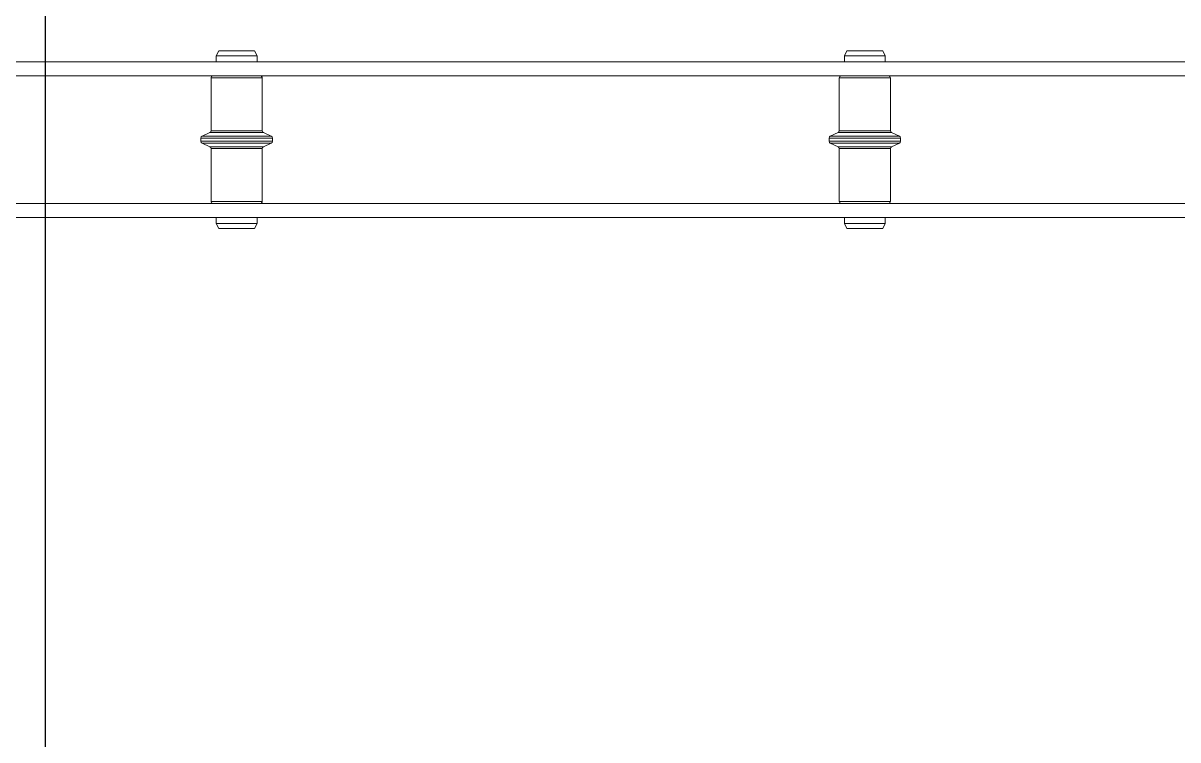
# Model space of a CAD drawing. Header units: feet. Extents: x -21 to 5170, y -254 to 1413.
# Drawn here: x 1831.92 to 1841.07, y 52.16 to 57.84 of the extents above; entities that cross this region are included whole.
import ezdxf

# ---------------------------------------------------------------- set-up
doc = ezdxf.new("R2010")
doc.units = ezdxf.units.FT
doc.header["$MEASUREMENT"] = 0
doc.layers.add('ATI CENTER SUPPORT', color=7, linetype='Continuous')
doc.layers.add('G-NPLT', color=67, linetype='Continuous', plot=False)

msp = doc.modelspace()

# ---------------------------------------------------------------- linework, layer by layer
at = {"layer": 'ATI CENTER SUPPORT', "color": 8, "linetype": 'Continuous', "lineweight": 15}
for p, q in [((1833.46969, 57.62453), (1833.44913, 57.58442)), ((1833.44913, 57.58442), (1833.44913, 57.53662)), ((1833.44913, 57.58442), (1833.77307, 57.58442)), ((1833.46969, 57.62453), (1833.75251, 57.62453)), ((1833.77307, 57.58442), (1833.75251, 57.62453)), ((1833.77307, 57.53662), (1833.77307, 57.58442)), ((1838.44619, 57.62456), (1838.42563, 57.58445)), ((1838.42563, 57.58445), (1838.42563, 57.53665)), ((1838.42563, 57.58445), (1838.74957, 57.58445)), ((1838.44619, 57.62456), (1838.729, 57.62456)), ((1838.74957, 57.58445), (1838.729, 57.62456)), ((1838.74957, 57.53665), (1838.74957, 57.58445)), ((1845.90629, 57.5367), (1825.49583, 57.53658)), ((1845.90629, 57.42534), (1825.49583, 57.42522)), ((1833.40864, 57.40984), (1833.40864, 56.98987)), ((1833.81357, 57.40984), (1833.40864, 57.40984)), ((1833.81357, 56.98988), (1833.81357, 57.40984)), ((1838.38513, 57.40987), (1838.38514, 56.9899)), ((1838.79006, 57.40987), (1838.38513, 57.40987)), ((1838.79006, 56.9899), (1838.79006, 57.40987)), ((1833.32766, 56.93206), (1833.32766, 56.90616)), ((1833.32766, 56.93206), (1833.89455, 56.93206)), ((1833.32766, 56.90616), (1833.89455, 56.90616)), ((1833.39956, 56.97561), (1833.33675, 56.94632)), ((1833.33675, 56.94632), (1833.88547, 56.94632)), ((1833.82266, 56.97561), (1833.39956, 56.97561)), ((1833.40864, 56.98987), (1833.81357, 56.98988)), ((1833.88547, 56.94632), (1833.82266, 56.97561)), ((1833.89455, 56.90616), (1833.89455, 56.93206)), ((1838.30415, 56.93209), (1838.30415, 56.90619)), ((1838.30415, 56.93209), (1838.87105, 56.93209)), ((1838.30415, 56.90619), (1838.87105, 56.90619)), ((1838.37605, 56.97564), (1838.31324, 56.94635)), ((1838.31324, 56.94635), (1838.86196, 56.94635)), ((1838.79915, 56.97564), (1838.37605, 56.97564)), ((1838.38514, 56.9899), (1838.79006, 56.9899)), ((1838.86196, 56.94635), (1838.79915, 56.97564)), ((1838.87105, 56.90619), (1838.87105, 56.93209)), ((1833.33675, 56.8919), (1833.39956, 56.86261)), ((1833.33675, 56.8919), (1833.88547, 56.8919)), ((1833.39956, 56.86261), (1833.82266, 56.86261)), ((1833.40864, 56.84834), (1833.40865, 56.42838)), ((1833.81357, 56.84835), (1833.40864, 56.84834)), ((1833.81357, 56.42838), (1833.81357, 56.84835)), ((1833.82266, 56.86261), (1833.88547, 56.8919)), ((1838.31324, 56.89193), (1838.37605, 56.86264)), ((1838.31324, 56.89193), (1838.86196, 56.89193)), ((1838.37605, 56.86264), (1838.79915, 56.86264)), ((1838.79006, 56.84838), (1838.38514, 56.84837)), ((1838.38514, 56.84837), (1838.38514, 56.42841)), ((1838.79007, 56.42841), (1838.79006, 56.84838)), ((1838.79915, 56.86264), (1838.86196, 56.89193)), ((1845.90629, 56.41303), (1825.49583, 56.41291)), ((1833.40865, 56.42838), (1833.81357, 56.42838)), ((1838.38514, 56.42841), (1838.79007, 56.42841)), ((1845.90629, 56.30167), (1825.49583, 56.30155)), ((1833.44914, 56.3016), (1833.44914, 56.2538)), ((1833.77308, 56.2538), (1833.77308, 56.3016)), ((1838.42563, 56.30163), (1838.42564, 56.25383)), ((1838.74957, 56.25383), (1838.74957, 56.30163)), ((1833.44914, 56.2538), (1833.4697, 56.21369)), ((1833.44914, 56.2538), (1833.77308, 56.2538)), ((1833.4697, 56.21369), (1833.75252, 56.21369)), ((1833.75252, 56.21369), (1833.77308, 56.2538)), ((1838.42564, 56.25383), (1838.4462, 56.21372)), ((1838.42564, 56.25383), (1838.74957, 56.25383)), ((1838.4462, 56.21372), (1838.72901, 56.21372)), ((1838.72901, 56.21372), (1838.74957, 56.25383))]:
    msp.add_line(p, q, dxfattribs=at)
for centre, radius, start, end in [((1833.42407, 57.40984), 0.01543, 90.000338, 180.000338), ((1833.79814, 57.40984), 0.01543, 0.000338, 90.000338), ((1838.40056, 57.40987), 0.01543, 90.000338, 180.000338), ((1838.77463, 57.40987), 0.01543, 0.000338, 90.000338), ((1833.3434, 56.93206), 0.01574, 115.000338, 180.000338), ((1833.3434, 56.90616), 0.01574, 180.000338, 245.000338), ((1833.39291, 56.98987), 0.01574, 295.000338, 0.000338), ((1833.82931, 56.98988), 0.01574, 180.000338, 245.000338), ((1833.87882, 56.93206), 0.01574, 0.000338, 65.000338), ((1833.87882, 56.90616), 0.01574, 295.000338, 0.000338), ((1838.31989, 56.93209), 0.01574, 115.000338, 180.000338), ((1838.31989, 56.90619), 0.01574, 180.000338, 245.000338), ((1838.3694, 56.9899), 0.01574, 295.000338, 0.000338), ((1838.8058, 56.9899), 0.01574, 180.000338, 245.000338), ((1838.85531, 56.93209), 0.01574, 0.000338, 65.000338), ((1838.85531, 56.90619), 0.01574, 295.000338, 0.000338), ((1833.39291, 56.84834), 0.01574, 0.000338, 65.000338), ((1833.82931, 56.84835), 0.01574, 115.000338, 180.000338), ((1838.3694, 56.84837), 0.01574, 0.000338, 65.000338), ((1838.8058, 56.84838), 0.01574, 115.000338, 180.000338), ((1833.42407, 56.42838), 0.01543, 180.000338, 270.000338), ((1833.79815, 56.42838), 0.01543, 270.000338, 0.000338), ((1838.40057, 56.42841), 0.01543, 180.000338, 270.000338), ((1838.77464, 56.42841), 0.01543, 270.000338, 0.000338)]:
    msp.add_arc(centre, radius, start, end, dxfattribs=at)
at = {"layer": 'G-NPLT'}
msp.add_lwpolyline([(1832.0982, 315.58045), (2480.28002, 315.58045), (2480.28002, -144.6313), (1832.0982, -144.6313)], close=True, dxfattribs=at)

doc.saveas('drawing.dxf')
